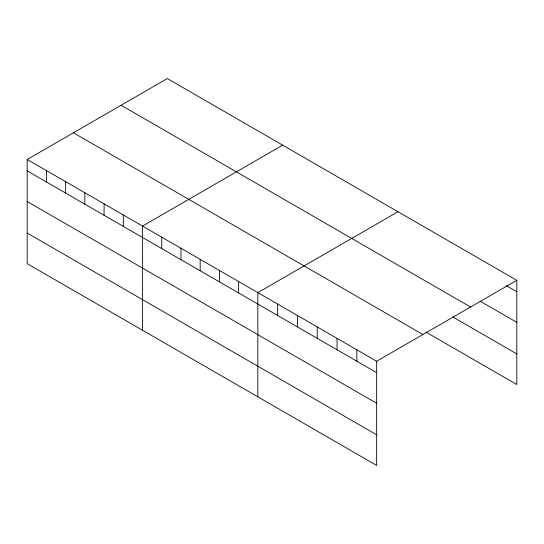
<?xml version="1.0" encoding="UTF-8"?>
<svg xmlns="http://www.w3.org/2000/svg" width="544" height="544" viewBox="0 0 544 544"><rect width="100%" height="100%" fill="white"/><g stroke="black" fill="none" stroke-linecap="round" stroke-linejoin="round"><path stroke-width="0.82" d="M27.2 159.48L376.659 361.236L376.659 465.433L27.2 263.677L27.2 159.48L167.341 78.567L516.8 280.323L516.8 384.52L425.857 332.017M282.662 145.146L142.521 226.059L142.521 330.256M397.984 211.725L257.842 292.638L257.842 396.834M376.659 361.236L516.8 280.323M506.532 285.811L516.8 291.734M480.128 301.186L516.8 322.354M121.094 105.271L470.553 307.027M452.989 317.064L516.8 353.906M73.447 132.777L422.906 334.533M27.2 170.891L376.659 372.647M27.2 201.511L376.659 403.267M27.2 233.056L376.659 434.812M356.857 349.799L356.857 361.216M337.056 338.368L337.056 349.778M317.247 326.937L317.247 338.348M297.446 315.506L297.446 326.917M277.644 304.069L277.644 315.479M238.619 281.54L238.619 292.951M219.402 270.443L219.402 281.853M200.178 259.345L200.178 270.762M180.962 248.248L180.962 259.665M161.738 237.157L161.738 248.567M123.298 214.962L123.298 226.372M104.081 203.864L104.081 215.274M84.857 192.766L84.857 204.177M65.64 181.669L65.64 193.086M46.417 170.571L46.417 181.988"/></g></svg>
